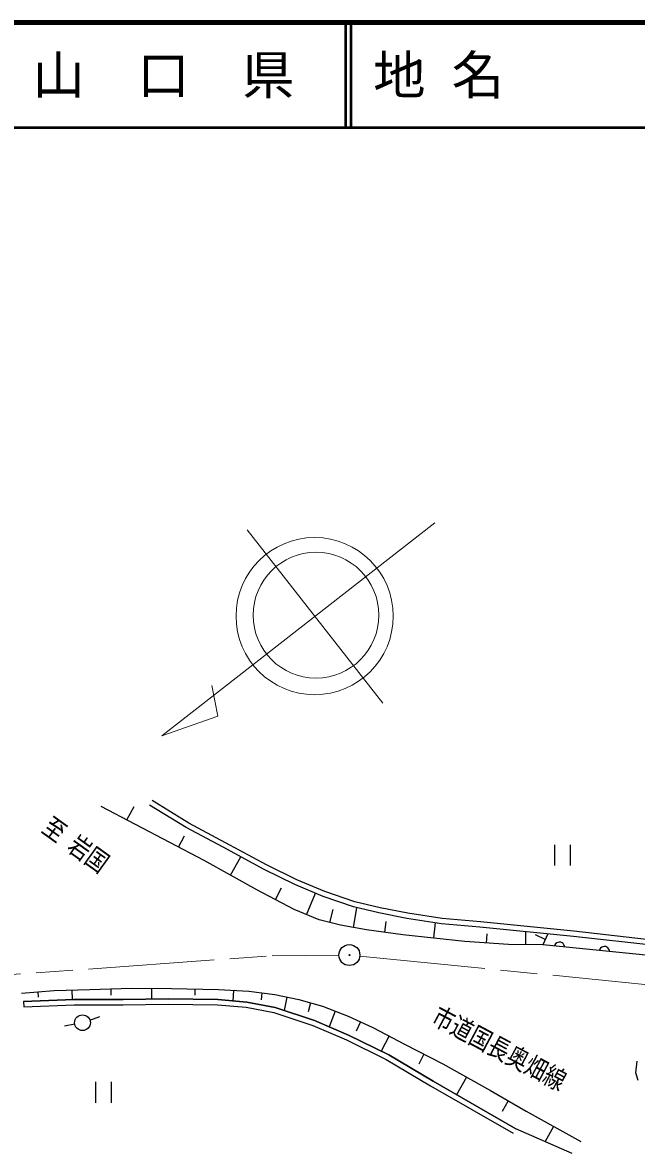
# Model space of a CAD drawing. Units: millimetres, scale not verified. Extents: x 40000 to 680000, y 20000 to 380000.
# Drawn here: x 336944 to 395492, y 272082 to 380000 of the extents above; entities that cross this region are included whole.
import ezdxf
from ezdxf.enums import TextEntityAlignment as Align

# ---------------------------------------------------------------- set-up
doc = ezdxf.new("R2010")
doc.units = ezdxf.units.MM
doc.header["$LTSCALE"] = 1000
doc.linetypes.add('CHAIN', pattern=[18.5, 12, -1.5, 3.5, -1.5])
for name, color, linetype, lineweight in [('M-BGD', 7, 'Continuous', 25), ('M-BGD-HTXT', 7, 'Continuous', 13), ('M-BMK', 2, 'CHAIN', 13), ('M-BMK-SRVR', 3, 'Continuous', 25), ('M-TTL', 2, 'Continuous', 140), ('M-TTL-LINE', 7, 'Continuous', 50)]:
    doc.layers.add(name, color=color, linetype=linetype, lineweight=lineweight)
doc.layers.add('M-BMK-HTXT', color=7, linetype='Continuous')
doc.layers.add('M-TTL-TXT', color=7, linetype='Continuous')
doc.styles.add('ＭＳ ゴシック', font='')
doc.styles.get('ＭＳ ゴシック').set_extended_font_data('MS Gothic')

msp = doc.modelspace()

# ---------------------------------------------------------------- linework, layer by layer
at = {"layer": 'M-BGD'}
for p, q in [((352801, 303604), (349297, 305754)), ((354274, 300020), (344440, 305196)), ((346898, 303902), (347571, 305180)), ((352552, 303170), (349036, 305328)), ((356305, 301733), (352801, 303604)), ((351815, 301314), (352376, 302379)), ((356069, 301292), (352552, 303170)), ((359977, 299178), (356069, 301292)), ((360206, 299622), (356305, 301733)), ((387685, 301542), (387685, 299542)), ((389205, 299542), (389205, 301542)), ((359291, 297233), (354274, 300020)), ((356782, 298627), (357758, 300384)), ((362906, 297734), (359977, 299178)), ((363113, 298189), (360206, 299622)), ((365781, 297074), (363113, 298189)), ((362834, 295362), (359291, 297233)), ((361062, 296298), (361652, 297414)), ((365602, 296607), (362906, 297734)), ((364029, 294864), (364880, 296909)), ((368647, 296079), (365781, 297074)), ((368508, 295598), (365602, 296607)), ((371036, 295521), (368647, 296079)), ((365223, 294367), (362834, 295362)), ((366238, 294108), (366560, 295369)), ((370923, 295034), (368508, 295598)), ((368508, 293630), (368838, 295521)), ((373609, 294513), (370923, 295034)), ((373704, 295004), (371036, 295521)), ((376969, 294486), (373704, 295004)), ((367254, 293849), (365223, 294367)), ((369762, 293411), (367254, 293849)), ((371494, 293172), (371636, 294203)), ((376908, 293990), (373609, 294513)), ((376172, 292615), (376333, 294102)), ((380572, 293670), (376908, 293990)), ((380616, 294168), (376969, 294486)), ((389481, 292795), (380572, 293670)), ((389534, 293292), (380616, 294168)), ((373226, 292933), (369762, 293411)), ((379119, 292296), (373226, 292933)), ((381209, 292157), (381267, 293021)), ((384932, 291998), (384947, 293240)), ((386802, 292506), (385863, 292929)), ((387040, 293034), (386564, 291978)), ((397523, 291879), (389481, 292795)), ((397577, 292376), (389534, 293292)), ((383299, 292018), (379119, 292296)), ((386564, 291978), (383299, 292018)), ((389761, 291659), (386564, 291978)), ((387717, 291984), (387665, 291868)), ((387786, 292077), (387717, 291984)), ((387896, 292167), (387786, 292077)), ((388001, 292217), (387896, 292167)), ((388125, 292244), (388001, 292217)), ((388284, 292229), (388125, 292244)), ((388399, 292177), (388284, 292229)), ((388493, 292107), (388399, 292177)), ((388582, 291998), (388493, 292107)), ((388632, 291892), (388582, 291998)), ((388660, 291769), (388632, 291892)), ((395136, 291142), (389761, 291659)), ((392002, 291564), (391951, 291448)), ((392071, 291658), (392002, 291564)), ((392181, 291748), (392071, 291658)), ((392286, 291798), (392181, 291748)), ((392409, 291826), (392286, 291798)), ((392568, 291811), (392409, 291826)), ((392684, 291760), (392568, 291811)), ((392778, 291690), (392684, 291760)), ((392868, 291581), (392778, 291690)), ((392918, 291476), (392868, 291581)), ((392946, 291353), (392918, 291476)), ((399635, 290664), (395136, 291142)), ((336850, 287369), (339939, 287642)), ((338394, 287505), (338441, 286977)), ((339939, 287642), (343366, 287733)), ((341652, 287687), (341677, 286765)), ((343366, 287733), (347339, 287854)), ((345352, 287794), (345371, 287181)), ((347339, 287854), (351130, 287824)), ((349234, 287839), (349226, 286810)), ((351130, 287824), (355618, 287733)), ((353374, 287778), (353362, 287191)), ((355618, 287733), (358530, 287551)), ((357074, 287642), (357012, 286644)), ((358530, 287551), (361017, 287248)), ((359773, 287399), (359691, 286725)), ((361017, 287248), (363292, 286762)), ((337038, 286562), (341836, 286772)), ((341836, 286772), (337038, 286562)), ((337038, 286562), (337060, 286062)), ((337060, 286062), (341847, 286272)), ((341836, 286772), (346521, 286772)), ((346521, 286772), (341836, 286772)), ((341847, 286272), (346528, 286272)), ((346521, 286772), (350818, 286832)), ((350818, 286832), (346521, 286772)), ((346528, 286272), (350819, 286332)), ((350818, 286832), (355555, 286772)), ((355555, 286772), (350818, 286832)), ((350819, 286332), (355530, 286272)), ((355530, 286272), (358260, 286032)), ((355555, 286772), (358330, 286528)), ((358330, 286528), (355555, 286772)), ((358260, 286032), (360895, 285522)), ((358330, 286528), (361022, 286007)), ((361022, 286007), (358330, 286528)), ((361022, 286007), (364794, 284760)), ((364794, 284760), (361022, 286007)), ((362154, 287005), (361881, 285723)), ((363292, 286762), (365536, 286126)), ((364414, 286444), (364171, 285589)), ((365536, 286126), (367992, 285185)), ((343359, 284807), (344301, 285143)), ((360895, 285522), (364616, 284292)), ((366764, 285655), (366191, 284159)), ((367992, 285185), (370348, 284094)), ((341916, 284414), (340934, 284227)), ((364616, 284292), (367827, 282911)), ((364794, 284760), (368036, 283366)), ((368036, 283366), (364794, 284760)), ((369170, 284639), (368756, 283745)), ((370348, 284094), (373441, 282486)), ((367827, 282911), (371638, 281051)), ((368036, 283366), (371877, 281491)), ((371877, 281491), (368036, 283366)), ((371895, 283290), (371145, 281848)), ((373441, 282486), (377020, 280636)), ((371638, 281051), (375839, 278530)), ((371877, 281491), (376092, 278962)), ((376092, 278962), (371877, 281491)), ((375231, 281561), (374738, 280607)), ((377020, 280636), (381562, 278072)), ((395447, 279755), (395580, 280884)), ((395657, 279052), (395447, 279755)), ((343890, 278897), (343890, 276897)), ((345410, 276897), (345410, 278897)), ((375839, 278530), (383731, 273999)), ((376092, 278962), (383979, 274433)), ((383979, 274433), (376092, 278962)), ((379291, 279354), (378340, 277671)), ((381562, 278072), (384974, 276100)), ((383268, 277086), (382683, 276075)), ((384974, 276100), (390205, 273219)), ((389371, 272082), (383979, 274433)), ((387589, 274660), (386790, 273208))]:
    msp.add_line(p, q, dxfattribs=at)
msp.add_circle((342653, 284554), 750, dxfattribs=at)
at = {"layer": 'M-BGD-HTXT'}
for p, q in [((376253, 332253), (350225, 311918)), ((371291, 315052), (358362, 331600)), ((355570, 313802), (354980, 316744)), ((350225, 311918), (355570, 313802))]:
    msp.add_line(p, q, dxfattribs=at)
for centre, radius in [((364800, 323359), 7500), ((364930, 323449), 6000)]:
    msp.add_circle(centre, radius, dxfattribs=at)
at = {"layer": 'M-BMK'}
for p, q in [((269425, 284350), (360733, 290942)), ((360733, 290942), (367114, 291001)), ((369109, 290911), (441841, 283660))]:
    msp.add_line(p, q, dxfattribs=at)
at = {"layer": 'M-BMK-SRVR'}
for radius in [1000, 40]:
    msp.add_circle((368114, 291010), radius, dxfattribs=at)
at = {"layer": 'M-TTL'}
msp.add_line((680000, 380000), (40000, 380000), dxfattribs=at)
at = {"layer": 'M-TTL-LINE'}
for p, q in [((367750, 380000), (367750, 370000)), ((368250, 380000), (368250, 370000)), ((40000, 370000), (680000, 370000))]:
    msp.add_line(p, q, dxfattribs=at)

# ---------------------------------------------------------------- texts
at = {"layer": 'M-BMK-HTXT', "style": 'ＭＳ ゴシック', "width": 0.8}
for s, rotation, p in [('至 岩国', 324.3, (338327, 302399)), ('市道国長奥畑線', 332, (375551, 284096))]:
    msp.add_text(s, height=1833, rotation=rotation, dxfattribs=at).set_placement(p, align=Align.BOTTOM_LEFT)
at = {"layer": 'M-TTL-TXT', "style": 'ＭＳ ゴシック'}
msp.add_text('山\u3000口\u3000県', height=3666, dxfattribs=at).set_placement((350375, 375000), align=Align.MIDDLE_CENTER)
msp.add_text('地 名', height=3666, dxfattribs=at).set_placement((370380, 375000), align=Align.MIDDLE_LEFT)

doc.saveas('drawing.dxf')
